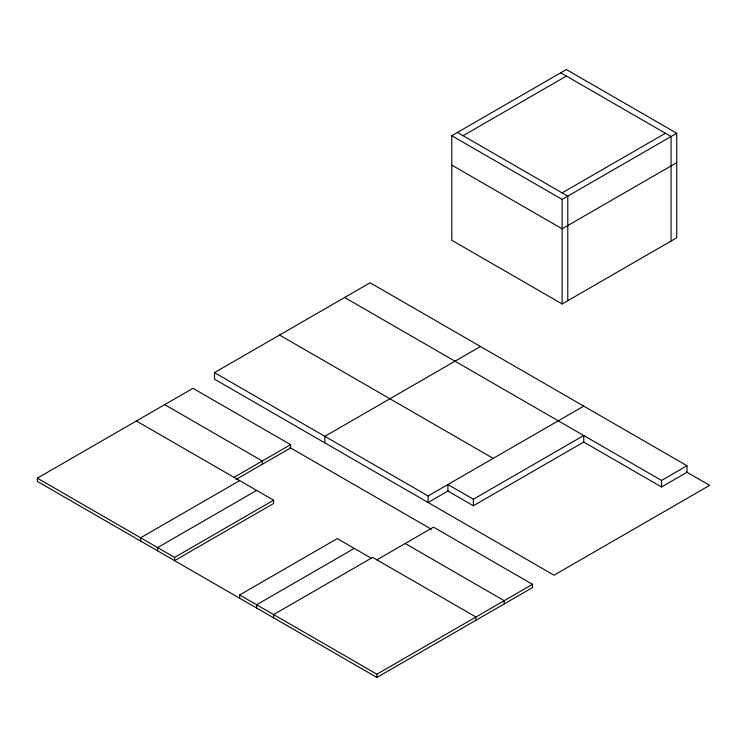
<?xml version="1.0" encoding="UTF-8"?>
<svg xmlns="http://www.w3.org/2000/svg" width="747" height="747" viewBox="0 0 747 747"><rect width="100%" height="100%" fill="white"/><g stroke="black" fill="none" stroke-linecap="round" stroke-linejoin="round"><path stroke-width="1.12" d="M451.776 135.702L566.366 69.536L676.726 133.255L676.726 237.807L562.127 303.964L451.776 240.254L451.776 135.702L562.127 199.412L676.726 133.255M463.093 135.702L566.366 76.073M686.409 471.927L709.65 485.345L554.022 575.199L214.482 379.159L214.482 372.622L370.101 282.777L687.016 465.745L687.016 472.281L661.543 486.979L583.332 441.822M376.899 559.839L433.484 527.167L532.518 584.341L532.518 587.609L376.899 677.464L37.35 481.423L37.35 478.155L192.978 388.309L290.592 444.67L290.592 447.939L236.024 479.443M562.127 192.875L665.409 133.255M676.726 162.659L562.127 228.815L451.776 165.106M234.007 477.342L290.592 444.67M239.666 480.61L140.632 537.784L140.632 541.052M480.461 346.487L324.833 436.341L324.833 442.868M256.641 490.406L157.608 547.588L157.608 550.856M174.583 557.393L273.617 500.21L273.617 503.478L174.583 560.652L174.583 557.393L37.35 478.155M239.666 598.226L239.666 594.957L337.28 538.606L371.24 558.205M214.482 372.622L428.106 495.961L583.734 406.116M448.135 490.938L428.106 502.498L428.106 495.961M354.255 548.401L256.641 604.762L256.641 608.03M473.383 499.229L583.734 435.52L583.734 442.056L473.383 505.766L447.92 491.059L447.92 484.532L473.383 499.229L473.383 505.766M344.638 297.483L661.543 480.442L687.016 465.745M239.666 594.957L376.899 674.196L532.518 584.341M560.708 72.804L671.067 136.514L671.067 241.076M457.435 132.434L567.785 196.144L567.785 300.696M279.555 335.048L493.188 458.387M289.985 447.584L431.467 529.268M164.676 404.641L262.3 461.002L262.3 464.27M405.191 543.499L504.225 600.681L504.225 603.949M136.384 420.981L273.617 500.21M661.543 480.442L661.543 486.979M562.127 199.412L562.127 303.964M475.932 620.281L475.932 617.013L372.65 557.393L273.617 614.566L273.617 617.834M376.899 674.196L376.899 677.464"/></g></svg>
